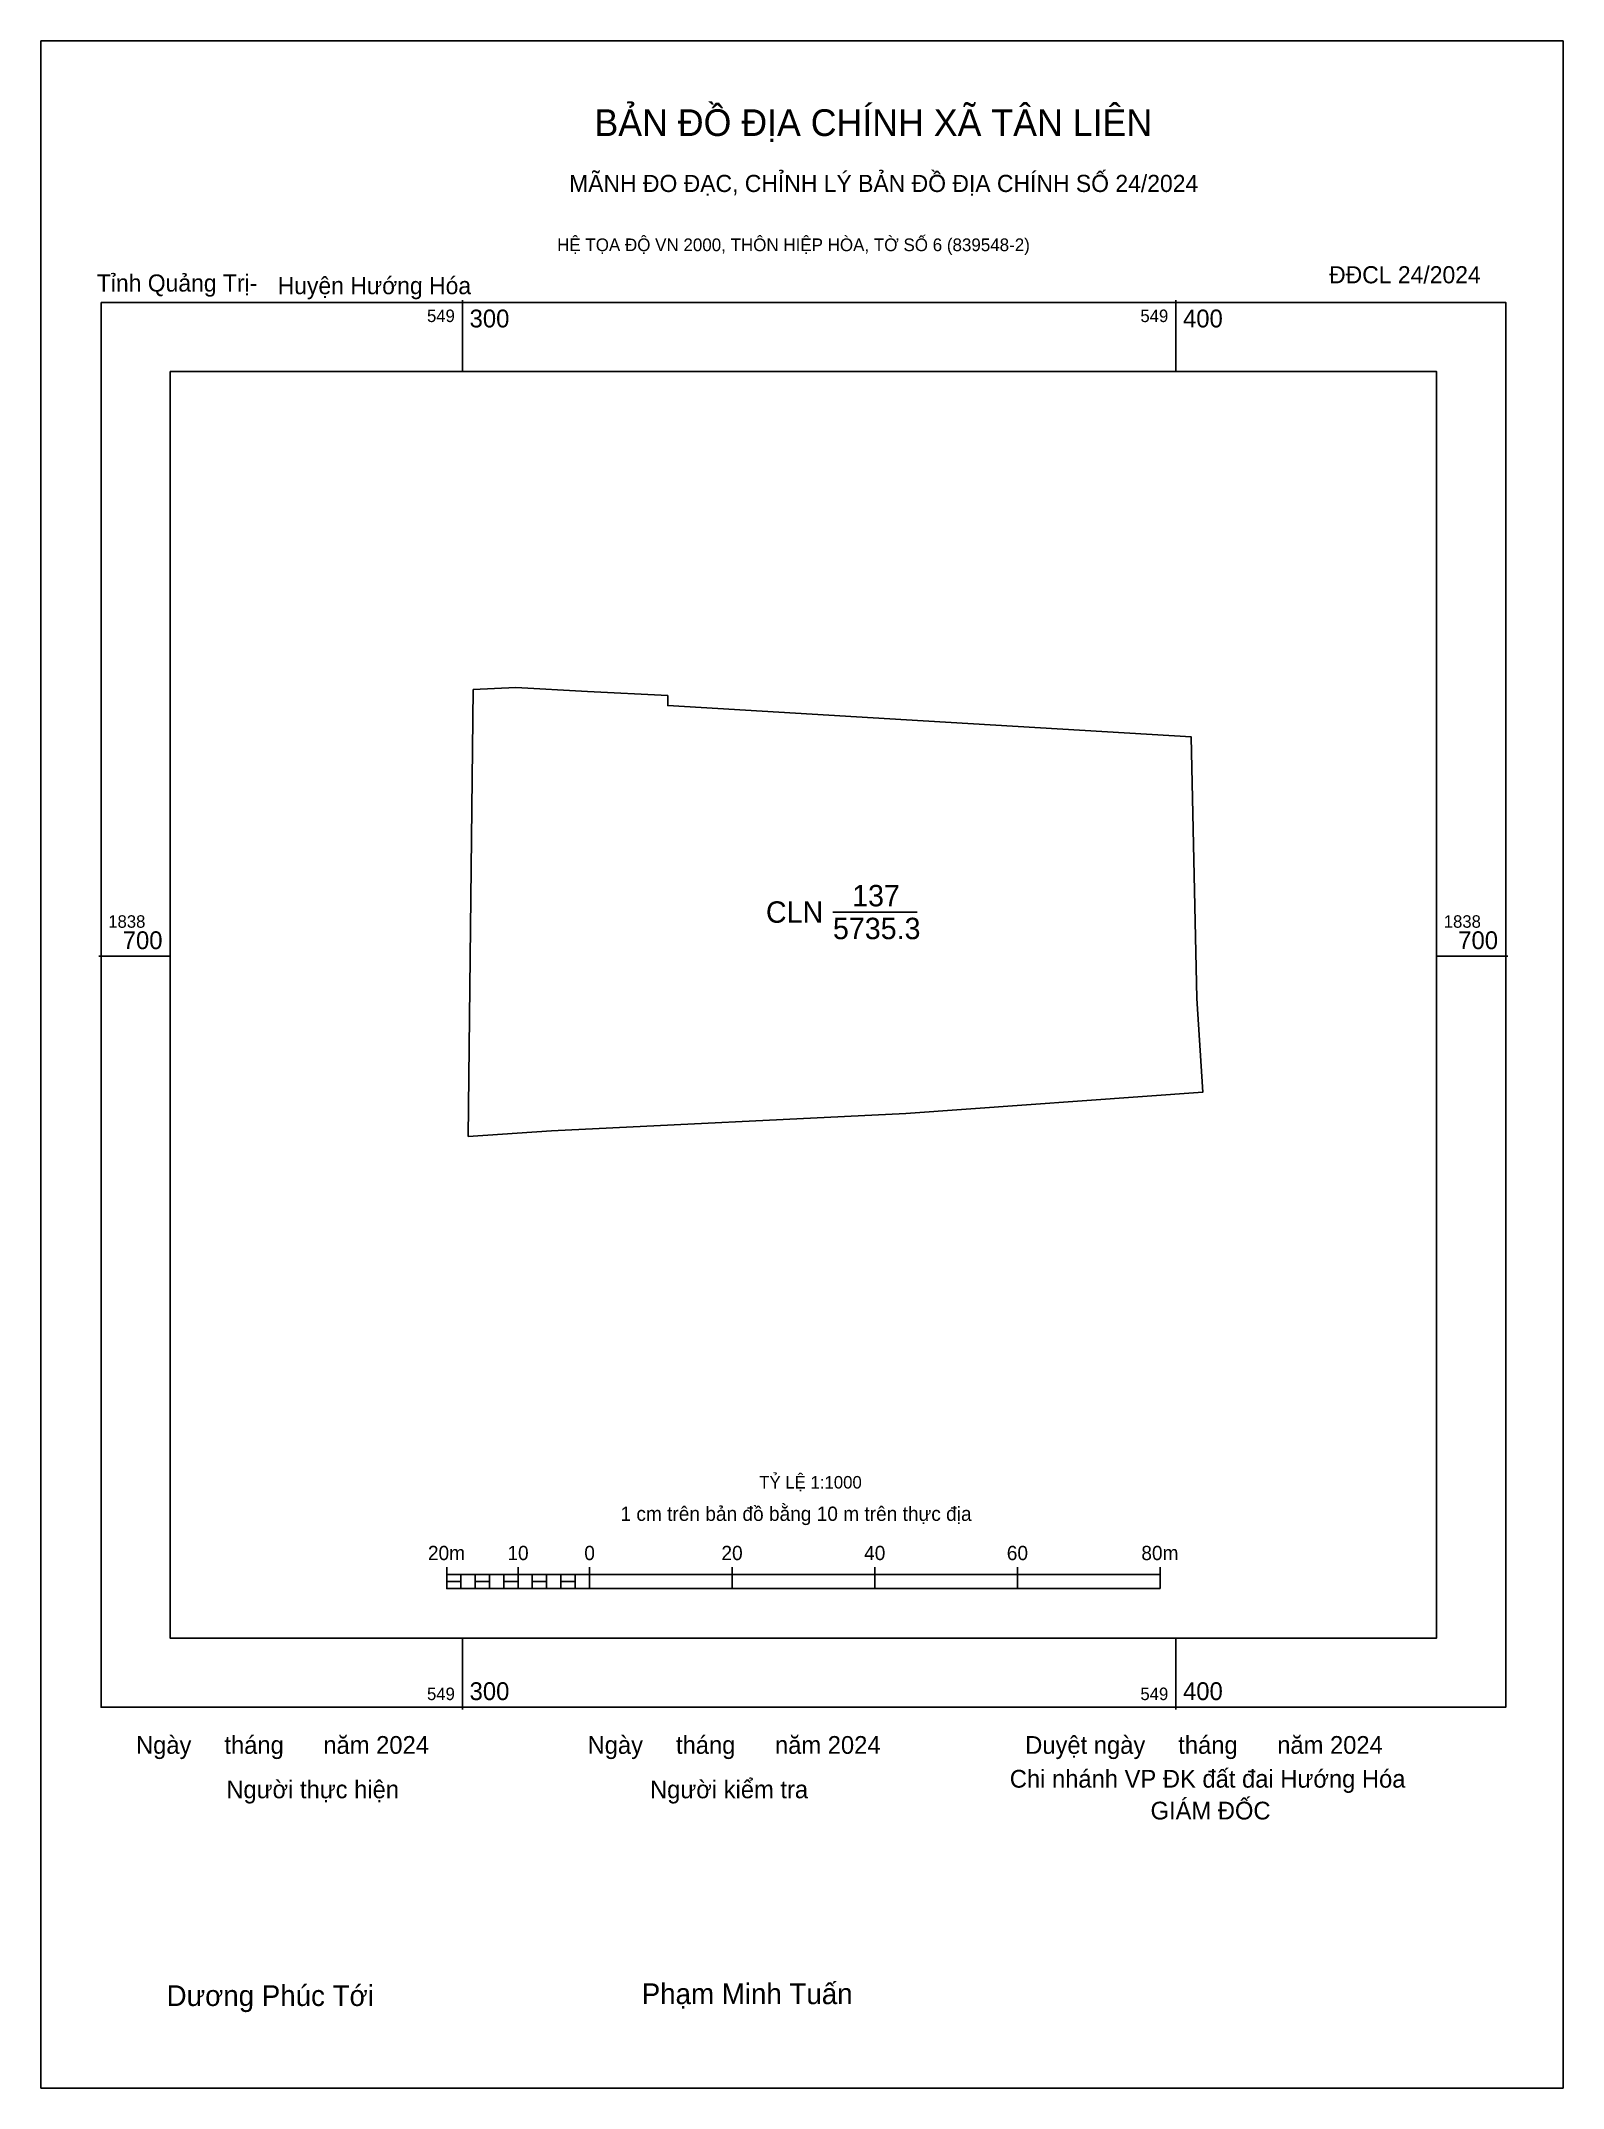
# Model space of a CAD drawing. Extents: x 549241 to 549454, y 1838541 to 1838828.
import ezdxf

# ---------------------------------------------------------------- set-up
doc = ezdxf.new("R2010")
doc.units = 0
for name, color, linetype in [('Level 10', 7, 'Continuous'), ('Level 13', 7, 'Continuous'), ('Level 15', 7, 'Continuous'), ('Level 6', 7, 'Continuous'), ('Level 62', 7, 'Continuous'), ('Level 63', 7, 'Continuous'), ('Level 9', 7, 'Continuous')]:
    doc.layers.add(name, color=color, linetype=linetype)

msp = doc.modelspace()

# ---------------------------------------------------------------- linework, layer by layer
at = {"layer": 'Level 10'}
msp.add_line((549351.93, 1838706.2), (549363.76, 1838706.2), dxfattribs=at)
msp.add_lwpolyline([(549307.47, 1838737.66), (549317.51, 1838737.13), (549328.78, 1838736.54), (549328.78, 1838735.13), (549362.22, 1838733.16), (549402.15, 1838730.74), (549402.96, 1838694.09), (549403.76, 1838680.95), (549362.15, 1838677.97), (549312.49, 1838675.53), (549300.82, 1838674.75), (549301.52, 1838737.39)], close=True, dxfattribs=at)
at = {"layer": 'Level 15'}
msp.add_lwpolyline([(549240.92, 1838828.29), (549454.27, 1838828.29), (549454.27, 1838541.38), (549240.92, 1838541.38)], close=True, dxfattribs=at)
at = {"layer": 'Level 62'}
msp.add_lwpolyline([(549259.03, 1838781.95), (549436.55, 1838781.95), (549436.55, 1838604.44), (549259.03, 1838604.44)], close=True, dxfattribs=at)
at = {"layer": 'Level 63'}
for p, q in [((549300, 1838791.95), (549300, 1838781.95)), ((549400, 1838791.95), (549400, 1838781.95)), ((549249.03, 1838700), (549259.03, 1838700)), ((549436.55, 1838700), (549446.55, 1838700)), ((549297.79, 1838614.37), (549297.79, 1838611.37)), ((549307.79, 1838614.37), (549307.79, 1838611.37)), ((549317.79, 1838614.37), (549317.79, 1838611.37)), ((549337.79, 1838614.37), (549337.79, 1838611.37)), ((549357.79, 1838614.37), (549357.79, 1838611.37)), ((549377.79, 1838614.37), (549377.79, 1838611.37)), ((549397.79, 1838614.37), (549397.79, 1838611.37)), ((549297.79, 1838613.37), (549397.79, 1838613.37)), ((549297.79, 1838611.37), (549397.79, 1838611.37)), ((549299.79, 1838613.37), (549299.79, 1838611.37)), ((549301.79, 1838613.37), (549301.79, 1838611.37)), ((549303.79, 1838613.37), (549303.79, 1838611.37)), ((549305.79, 1838613.37), (549305.79, 1838611.37)), ((549307.79, 1838613.37), (549307.79, 1838611.37)), ((549309.79, 1838613.37), (549309.79, 1838611.37)), ((549311.79, 1838613.37), (549311.79, 1838611.37)), ((549313.79, 1838613.37), (549313.79, 1838611.37)), ((549315.79, 1838613.37), (549315.79, 1838611.37)), ((549317.79, 1838613.37), (549317.79, 1838611.37)), ((549300, 1838604.44), (549300, 1838594.44)), ((549400, 1838604.44), (549400, 1838594.44))]:
    msp.add_line(p, q, dxfattribs=at)
for points in [[(549249.35, 1838791.64), (549446.23, 1838791.64), (549446.23, 1838594.75), (549249.35, 1838594.75)], [(549297.79, 1838612.37), (549299.79, 1838612.37), (549299.79, 1838611.37), (549297.79, 1838611.37)], [(549297.79, 1838612.37), (549299.79, 1838612.37), (549299.79, 1838611.37), (549297.79, 1838611.37)], [(549301.79, 1838612.37), (549303.79, 1838612.37), (549303.79, 1838611.37), (549301.79, 1838611.37)], [(549305.79, 1838612.37), (549307.79, 1838612.37), (549307.79, 1838611.37), (549305.79, 1838611.37)], [(549309.79, 1838612.37), (549311.79, 1838612.37), (549311.79, 1838611.37), (549309.79, 1838611.37)], [(549313.79, 1838612.37), (549315.79, 1838612.37), (549315.79, 1838611.37), (549313.79, 1838611.37)]]:
    msp.add_lwpolyline(points, close=True, dxfattribs=at)

# ---------------------------------------------------------------- texts
at = {"layer": 'Level 13'}
for s, p in [('137', (549354.62, 1838707)), ('CLN', (549342.54, 1838704.7)), ('5735.3', (549351.93, 1838702.4))]:
    msp.add_text(s, height=3, dxfattribs=at).set_placement(p)
at = {"layer": 'Level 6'}
msp.add_text('TỶ LỆ 1:1000', height=1.7579, dxfattribs=at).set_placement((549341.6, 1838625.4))
at = {"layer": 'Level 63'}
for s, height, p in [('BẢN ĐỒ ĐỊA CHÍNH XÃ TÂN LIÊN', 3.7437, (549318.5, 1838814.97)), ('MÃNH ĐO ĐẠC, CHỈNH LÝ BẢN ĐỒ ĐỊA CHÍNH SỐ 24/2024', 2.4022, (549314.95, 1838807.12)), ('HỆ TỌA ĐỘ VN 2000, THÔN HIỆP HÒA, TỜ SỐ 6 (839548-2)', 1.7782, (549313.27, 1838798.83)), ('549', 1.75, (549295.03, 1838788.89)), ('300', 2.5, (549301, 1838788.14)), ('549', 1.75, (549395.03, 1838788.89)), ('400', 2.5, (549401, 1838788.14)), ('1838', 1.75, (549250.35, 1838704)), ('700', 2.5, (549252.38, 1838701)), ('1838', 1.75, (549437.55, 1838704)), ('700', 2.5, (549439.58, 1838701)), ('1 cm trên bản đồ bằng 10 m trên thực địa', 2, (549322.15, 1838620.87)), ('20m', 2, (549295.16, 1838615.37)), ('10', 2, (549306.3, 1838615.37)), ('0', 2, (549317.08, 1838615.37)), ('20', 2, (549336.3, 1838615.37)), ('40', 2, (549356.3, 1838615.37)), ('60', 2, (549376.3, 1838615.37)), ('80m', 2, (549395.16, 1838615.37)), ('549', 1.75, (549295.03, 1838595.75)), ('300', 2.5, (549301, 1838595.75)), ('549', 1.75, (549395.03, 1838595.75)), ('400', 2.5, (549401, 1838595.75)), ('Ngày     tháng      năm 2024', 2.4883, (549254.24, 1838588.22)), ('Ngày     tháng      năm 2024', 2.4883, (549317.54, 1838588.22)), ('Duyệt ngày     tháng      năm 2024', 2.4883, (549378.88, 1838588.22)), ('Chi nhánh VP ĐK đất đai Hướng Hóa', 2.4883, (549376.72, 1838583.48)), ('Người thực hiện', 2.4883, (549266.9, 1838581.99)), ('Người kiểm tra', 2.4883, (549326.29, 1838581.99)), ('GIÁM ĐỐC', 2.488, (549396.45, 1838579.02)), ('Dương Phúc Tới', 2.9024, (549258.53, 1838552.88)), ('Phạm Minh Tuấn', 2.9024, (549325.13, 1838553.14))]:
    msp.add_text(s, height=height, dxfattribs=at).set_placement(p)
at = {"layer": 'Level 9'}
for s, p in [('Tỉnh Quảng Trị-', (549248.75, 1838793.16)), ('Huyện Hướng Hóa', (549274.1, 1838792.8)), ('ĐĐCL 24/2024', (549421.48, 1838794.32))]:
    msp.add_text(s, height=2.4022, dxfattribs=at).set_placement(p)

doc.saveas('drawing.dxf')
